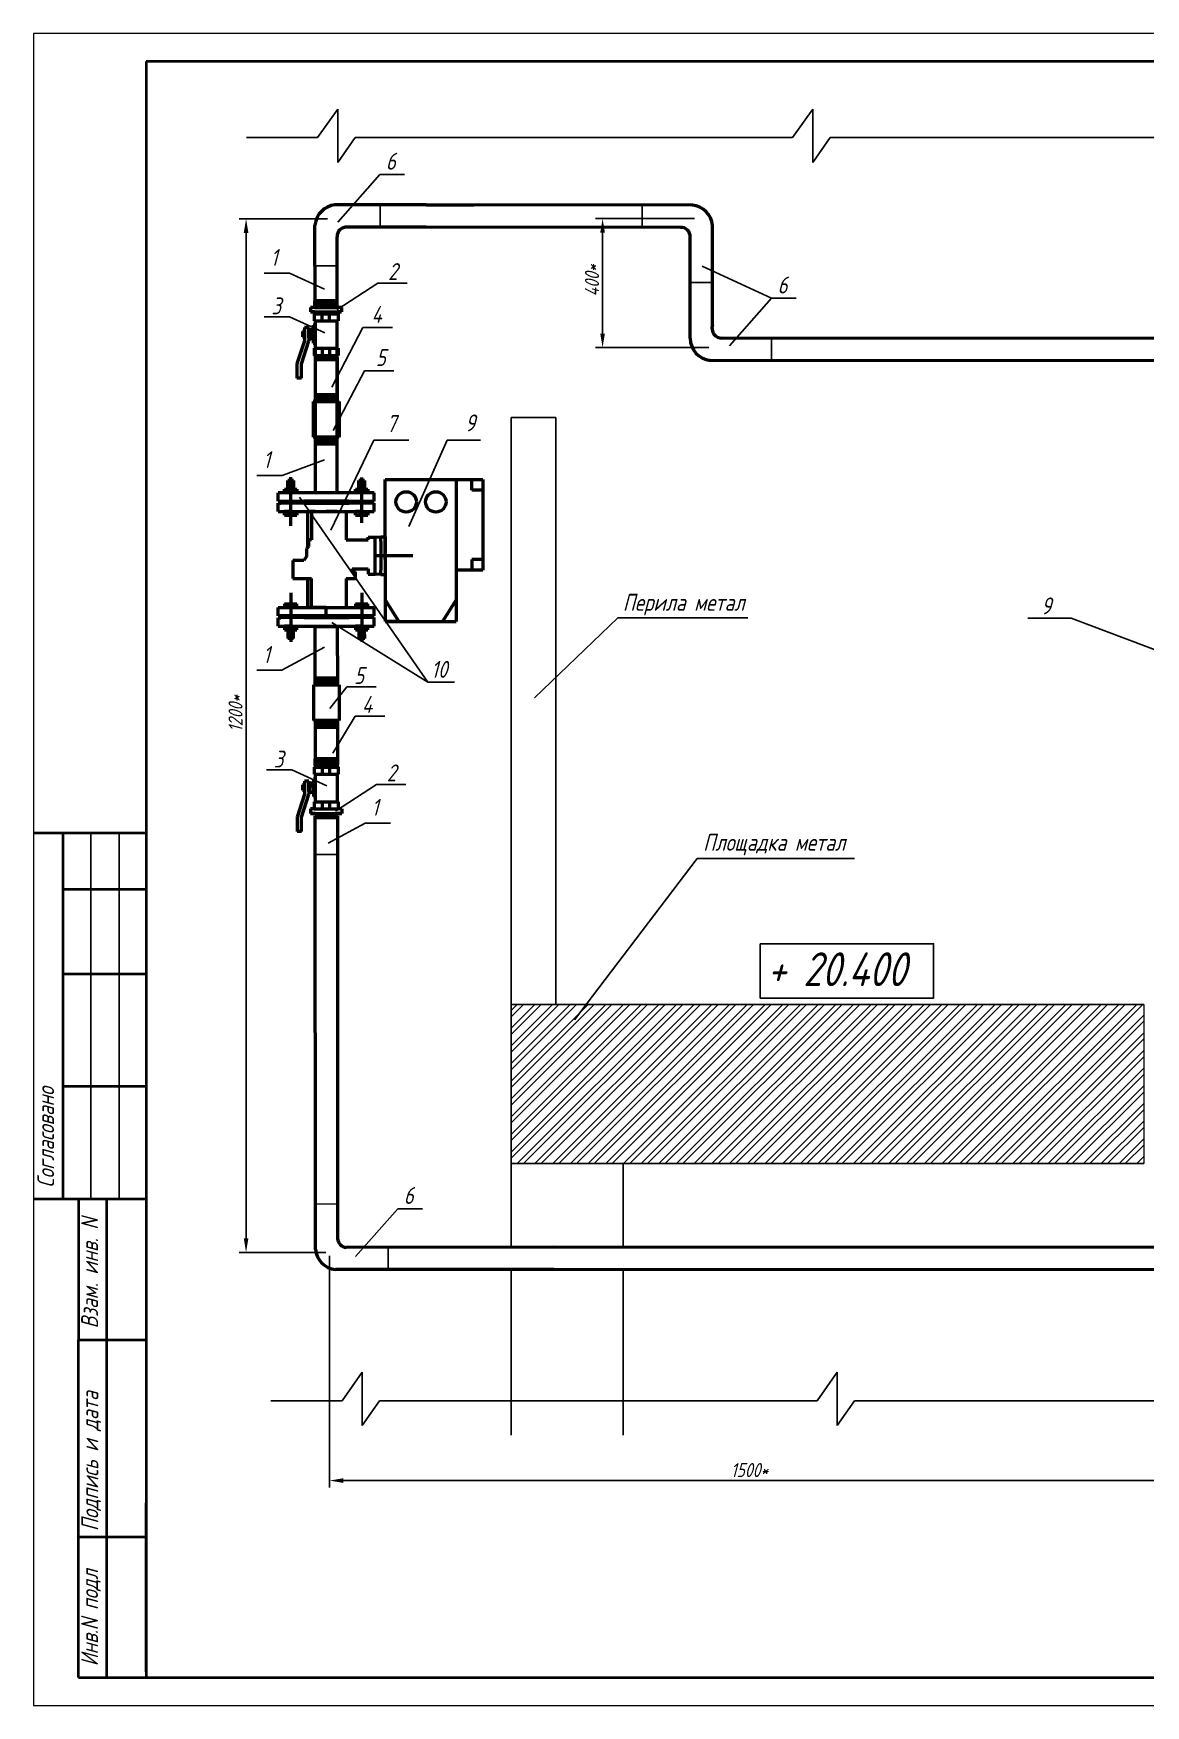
# Model space of a CAD drawing. Header units: millimetres. Extents: x 4366 to 4786, y -3745 to -3448.
# Drawn here: x 4366.4 to 4563.9, y -3745 to -3448 of the extents above; entities that cross this region are included whole.
import ezdxf

# ---------------------------------------------------------------- set-up
doc = ezdxf.new("R2010")
doc.units = ezdxf.units.MM
for name, color, linetype, lineweight in [('MAIN', 7, 'Continuous', 50), ('Основная', 7, 'Continuous', 60), ('Тонкая', 7, 'Continuous', 20)]:
    doc.layers.add(name, color=color, linetype=linetype, lineweight=lineweight)
doc.layers.add('АСУТП', color=7, linetype='Continuous')
doc.styles.add('GOST тип А', font='', dxfattribs={"oblique": 15})
doc.styles.get("Standard").update_dxf_attribs({"font": '', "oblique": 15})
doc.styles.get('GOST тип А').set_extended_font_data('GOST type A')
doc.styles.get('Standard').set_extended_font_data('GOST type A')
doc.dimstyles.new('ISO-25', dxfattribs={"dimtxt": 2.5, "dimasz": 2.5, "dimexe": 1.25, "dimexo": 0.625, "dimtad": 1, "dimtxsty": 'Standard', "dimcen": 2.5, "dimadec": 0, "dimazin": 0, "dimtfac": 1, "dimtmove": 0, "dimatfit": 3, "dimfxl": 1, "dimarcsym": 0})

# ---------------------------------------------------------------- blocks, each defined once
blk = doc.blocks.new('*D62')
at = {"color": 0, "lineweight": -2, "transparency": 16777216}
for p, q in [((4418.93, -3665.12), (4418.93, -3706.29)), ((4579.08, -3666.54), (4579.08, -3706.29)), ((4421.43, -3705.04), (4576.58, -3705.04))]:
    blk.add_line(p, q, dxfattribs=at)
at = {"color": 0, "transparency": 16777216}
for points in [[(4421.43, -3704.63), (4421.43, -3705.46), (4418.93, -3705.04)], [(4576.58, -3704.63), (4576.58, -3705.46), (4579.08, -3705.04)]]:
    blk.add_solid(points, dxfattribs=at)
at = {"layer": 'Defpoints', "color": 0, "transparency": 16777216}
for p in [(4418.93, -3664.5), (4579.08, -3665.92), (4579.08, -3705.04)]:
    blk.add_point(p, dxfattribs=at)
at = {"color": 0, "lineweight": -3, "transparency": 16777216, "insert": (4493.53, -3703.17), "char_height": 2.5, "attachment_point": 5}
blk.add_mtext('1500*', dxfattribs=at)
blk = doc.blocks.new('*D60')
at = {"color": 0, "lineweight": -2, "transparency": 16777216}
for p, q in [((4418.59, -3480.92), (4402.88, -3480.92)), ((4404.13, -3483.42), (4404.13, -3662)), ((4418.3, -3664.5), (4402.88, -3664.5))]:
    blk.add_line(p, q, dxfattribs=at)
at = {"color": 0, "transparency": 16777216}
for points in [[(4403.72, -3483.42), (4404.55, -3483.42), (4404.13, -3480.92)], [(4403.72, -3662), (4404.55, -3662), (4404.13, -3664.5)]]:
    blk.add_solid(points, dxfattribs=at)
at = {"layer": 'Defpoints', "color": 0, "transparency": 16777216}
for p in [(4419.21, -3480.92), (4404.13, -3664.5), (4418.93, -3664.5)]:
    blk.add_point(p, dxfattribs=at)
at = {"color": 0, "lineweight": -3, "transparency": 16777216, "insert": (4402.26, -3568.8), "char_height": 2.5, "attachment_point": 5, "rotation": 90}
blk.add_mtext('1200*', dxfattribs=at)
blk = doc.blocks.new('*D61')
at = {"color": 0, "lineweight": -2, "transparency": 16777216}
for p, q in [((4483.77, -3480.89), (4466.2, -3480.89)), ((4467.45, -3483.39), (4467.45, -3501.3)), ((4486.3, -3503.8), (4466.2, -3503.8))]:
    blk.add_line(p, q, dxfattribs=at)
at = {"color": 0, "transparency": 16777216}
for points in [[(4467.03, -3483.39), (4467.86, -3483.39), (4467.45, -3480.89)], [(4467.03, -3501.3), (4467.86, -3501.3), (4467.45, -3503.8)]]:
    blk.add_solid(points, dxfattribs=at)
at = {"layer": 'Defpoints', "color": 0, "transparency": 16777216}
for p in [(4484.4, -3480.89), (4467.45, -3503.8), (4486.92, -3503.8)]:
    blk.add_point(p, dxfattribs=at)
at = {"color": 0, "lineweight": -3, "transparency": 16777216, "insert": (4465.57, -3491.89), "char_height": 2.5, "attachment_point": 5, "rotation": 90}
blk.add_mtext('400*', dxfattribs=at)

msp = doc.modelspace()

# ---------------------------------------------------------------- hatches: boundary and pattern name
at = {"lineweight": -3}
h = msp.add_hatch(dxfattribs=at)
h.set_pattern_fill('STEEL', scale=0.7, style=0)
h.set_pattern_definition([(45, (4276.2247, -2901.863), (-1.571545, 1.571545), []), (45, (4276.2247, -2900.7518), (-1.571545, 1.571545), [])])
h.paths.add_polyline_path([(4563.556, -3620.47), (4451.21, -3620.47), (4451.21, -3648.75), (4563.556, -3648.75)])

# ---------------------------------------------------------------- linework, layer by layer
at = {"color": 0}
for p, q in [((4420.407, -3461.443), (4416.826, -3466.503)), ((4420.407, -3470.917), (4420.407, -3461.443)), ((4504.779, -3461.443), (4501.198, -3466.503)), ((4504.779, -3470.917), (4504.779, -3461.443)), ((4416.826, -3466.503), (4404.203, -3466.503)), ((4423.489, -3466.503), (4420.407, -3470.917)), ((4501.198, -3466.503), (4423.489, -3466.503)), ((4507.861, -3466.503), (4504.779, -3470.917)), ((4581.324, -3466.503), (4507.861, -3466.503)), ((4424.753, -3685.787), (4421.172, -3690.847)), ((4424.753, -3695.261), (4424.753, -3685.787)), ((4509.124, -3685.787), (4505.543, -3690.847)), ((4509.124, -3695.261), (4509.124, -3685.787)), ((4421.172, -3690.847), (4408.548, -3690.847)), ((4427.835, -3690.847), (4424.753, -3695.261)), ((4505.543, -3690.847), (4427.835, -3690.847)), ((4512.207, -3690.847), (4509.124, -3695.261)), ((4585.669, -3690.847), (4512.207, -3690.847))]:
    msp.add_line(p, q, dxfattribs=at)
at = {"color": 7, "lineweight": -3}
for p, q in [((4427.887, -3473.04), (4420.41, -3481.52)), ((4427.887, -3473.04), (4432.261, -3473.038)), ((4427.947, -3482.392), (4427.964, -3478.451)), ((4474.502, -3482.444), (4474.502, -3478.495)), ((4416.367, -3489.252), (4420.316, -3489.252)), ((4497.451, -3495.031), (4485.122, -3489.317)), ((4411.833, -3490.591), (4407.369, -3490.591)), ((4418.089, -3493.43), (4411.833, -3490.591)), ((4420.27, -3497.069), (4427.517, -3492.363)), ((4427.517, -3492.363), (4432.726, -3492.363)), ((4486.952, -3492.214), (4483.007, -3492.214)), ((4497.451, -3495.031), (4489.974, -3503.511)), ((4497.451, -3495.031), (4501.824, -3495.029)), ((4411.838, -3498.316), (4407.374, -3498.316)), ((4418.094, -3501.154), (4411.838, -3498.316)), ((4419.337, -3510.85), (4424.893, -3500.244)), ((4424.893, -3500.244), (4430.132, -3500.244)), ((4497.425, -3502.13), (4497.425, -3506.077)), ((4419.604, -3518.524), (4425.159, -3507.918)), ((4425.159, -3507.918), (4430.398, -3507.918)), ((4451.21, -3620.47), (4451.21, -3516.218)), ((4451.21, -3516.218), (4459.138, -3516.218)), ((4459.138, -3516.218), (4459.138, -3620.47)), ((4419.211, -3536.209), (4426.827, -3520.247)), ((4426.827, -3520.247), (4433.05, -3520.247)), ((4433.05, -3535.56), (4439.83, -3520.247)), ((4439.83, -3520.247), (4445.774, -3520.247)), ((4410.515, -3526.504), (4418.075, -3523.722)), ((4410.515, -3526.504), (4406.051, -3526.504)), ((4436.395, -3563.203), (4413.596, -3530.379)), ((4455.371, -3566.029), (4470.137, -3551.798)), ((4470.137, -3551.798), (4493.26, -3551.798)), ((4436.395, -3563.203), (4419.381, -3552.607)), ((4410.487, -3561.114), (4418.047, -3557.028)), ((4410.487, -3561.114), (4406.024, -3561.114)), ((4441.15, -3563.199), (4436.395, -3563.203)), ((4419.006, -3567.905), (4422.018, -3564.068)), ((4422.018, -3564.068), (4427.258, -3564.068)), ((4419.515, -3575.815), (4423.516, -3569.279)), ((4423.516, -3569.279), (4428.756, -3569.279)), ((4412.247, -3578.809), (4407.783, -3578.809)), ((4418.503, -3581.647), (4412.247, -3578.809)), ((4420.026, -3586.114), (4427.273, -3581.408)), ((4427.273, -3581.408), (4432.482, -3581.408)), ((4418.718, -3591.842), (4425.298, -3588.256)), ((4429.762, -3588.256), (4425.298, -3588.256)), ((4416.407, -3593.822), (4420.348, -3593.823)), ((4462.441, -3623.205), (4484.249, -3594.528)), ((4484.249, -3594.528), (4512.175, -3594.528)), ((4451.21, -3648.75), (4451.21, -3620.47)), ((4451.21, -3620.47), (4451.21, -3648.75)), ((4563.556, -3620.47), (4451.21, -3620.47)), ((4563.556, -3648.75), (4451.21, -3648.75)), ((4451.21, -3648.75), (4451.21, -3663.602)), ((4471.115, -3648.75), (4471.115, -3663.605)), ((4420.382, -3655.898), (4416.443, -3655.934)), ((4431.062, -3656.747), (4423.585, -3665.227)), ((4431.062, -3656.747), (4435.436, -3656.744)), ((4429.346, -3663.616), (4429.367, -3667.558)), ((4451.21, -3667.547), (4451.21, -3696.965)), ((4471.115, -3667.553), (4471.115, -3696.965))]:
    msp.add_line(p, q, dxfattribs=at)
at = {"color": 0, "lineweight": -3}
for p in [(4542.957, -3551.865), (4577.864, -3562.15)]:
    msp.add_line(p, (4550.678, -3551.865), dxfattribs=at)
at = {"color": 7, "lineweight": 40}
for p, q in [((4386.384, -3615.025), (4386.384, -3631.025)), ((4386.384, -3631.025), (4386.384, -3679.025))]:
    msp.add_line(p, q, dxfattribs=at)
at = {"color": 7, "lineweight": 5}
msp.add_line((4563.556, -3620.47), (4563.556, -3648.75), dxfattribs=at)
at = {"color": 7, "lineweight": -3}
msp.add_lwpolyline([(4495.446, -3609.692), (4526.221, -3609.692), (4526.221, -3619.353), (4495.446, -3619.353)], close=True, dxfattribs=at)
at = {"layer": 'MAIN', "color": 7, "linetype": 'Continuous', "lineweight": 40}
for p, q in [((4366.371, -3590.006), (4386.371, -3590.006)), ((4371.569, -3590.006), (4371.569, -3655.006)), ((4371.569, -3600.006), (4386.371, -3600.006)), ((4371.569, -3615.006), (4386.371, -3615.006)), ((4371.569, -3635.006), (4386.371, -3635.006)), ((4366.371, -3655.006), (4386.371, -3655.006)), ((4374.371, -3655.018), (4374.371, -3680.018)), ((4379.371, -3655.018), (4379.371, -3740.018)), ((4374.371, -3740.018), (4374.371, -3680.018)), ((4374.371, -3680.018), (4386.371, -3680.018)), ((4386.371, -3739.018), (4386.371, -3709.018)), ((4374.371, -3715.018), (4386.371, -3715.018))]:
    msp.add_line(p, q, dxfattribs=at)
at = {"layer": 'MAIN', "color": 7, "linetype": 'Continuous', "lineweight": -3}
for p, q in [((4376.569, -3590.006), (4376.569, -3655.006)), ((4381.569, -3590.006), (4381.569, -3655.006))]:
    msp.add_line(p, q, dxfattribs=at)
at = {"layer": 'АСУТП', "color": 7, "linetype": 'Continuous', "lineweight": 50}
for p, q in [((4436.093, -3478.445), (4419.917, -3478.457)), ((4436.093, -3478.445), (4444.567, -3478.444)), ((4483.405, -3478.505), (4436.093, -3478.445)), ((4416.374, -3496.674), (4416.371, -3482.042)), ((4436.094, -3482.385), (4422.066, -3482.397)), ((4481.256, -3482.444), (4436.081, -3482.389)), ((4486.954, -3499.841), (4486.951, -3482.09)), ((4420.322, -3496.684), (4420.316, -3484.147)), ((4483.009, -3502.118), (4483.006, -3484.195)), ((4416.371, -3495.727), (4416.371, -3495.49)), ((4420.315, -3495.501), (4416.371, -3495.49)), ((4416.372, -3495.739), (4420.315, -3495.501)), ((4420.315, -3495.501), (4420.315, -3495.264)), ((4420.315, -3495.737), (4420.315, -3495.501)), ((4416.372, -3496.674), (4415.583, -3496.674)), ((4415.583, -3496.674), (4415.583, -3497.463)), ((4415.583, -3497.463), (4421.105, -3497.473)), ((4416.372, -3497.463), (4415.583, -3497.463)), ((4416.214, -3497.78), (4420.474, -3497.778)), ((4416.214, -3497.78), (4416.215, -3499.042)), ((4416.371, -3495.964), (4416.371, -3495.727)), ((4416.371, -3495.964), (4420.315, -3495.737)), ((4416.371, -3496.2), (4416.371, -3495.964)), ((4416.371, -3496.2), (4416.371, -3495.964)), ((4416.371, -3496.2), (4416.371, -3495.964)), ((4420.317, -3495.978), (4416.371, -3495.964)), ((4416.371, -3496.2), (4420.317, -3495.978)), ((4416.371, -3496.437), (4416.371, -3496.2)), ((4420.316, -3496.211), (4416.371, -3496.2)), ((4416.371, -3496.437), (4420.316, -3496.211)), ((4416.372, -3496.674), (4416.371, -3496.437)), ((4420.316, -3496.447), (4416.371, -3496.437)), ((4420.315, -3495.737), (4416.372, -3495.739)), ((4416.372, -3496.674), (4420.316, -3496.447)), ((4416.372, -3496.674), (4420.316, -3496.684)), ((4416.372, -3497.464), (4416.372, -3497.622)), ((4420.316, -3497.62), (4416.372, -3497.622)), ((4416.372, -3497.622), (4416.372, -3497.78)), ((4417.674, -3499.041), (4417.674, -3497.779)), ((4418.976, -3499.041), (4418.975, -3497.779)), ((4420.316, -3495.974), (4420.315, -3495.737)), ((4420.316, -3496.211), (4420.316, -3495.974)), ((4420.316, -3496.447), (4420.316, -3496.211)), ((4420.316, -3496.684), (4420.316, -3496.447)), ((4421.105, -3496.684), (4420.316, -3496.684)), ((4421.105, -3497.473), (4420.316, -3497.473)), ((4420.316, -3497.62), (4420.316, -3497.473)), ((4420.316, -3497.62), (4420.317, -3497.778)), ((4420.474, -3497.778), (4420.475, -3499.04)), ((4421.105, -3496.684), (4421.105, -3497.473)), ((4414.48, -3500.936), (4414.128, -3500.937)), ((4414.128, -3500.937), (4414.129, -3501.41)), ((4414.129, -3501.41), (4414.129, -3501.883)), ((4415.269, -3500.245), (4414.48, -3500.245)), ((4414.48, -3500.245), (4414.481, -3502.575)), ((4414.481, -3501.41), (4414.48, -3500.936)), ((4415.269, -3500.718), (4415.269, -3500.245)), ((4415.427, -3500.718), (4415.269, -3500.718)), ((4415.27, -3502.1), (4415.269, -3500.718)), ((4416.058, -3500.62), (4415.427, -3500.62)), ((4415.427, -3500.62), (4415.428, -3502.198)), ((4415.428, -3502.1), (4415.427, -3501.409)), ((4416.373, -3499.831), (4416.058, -3499.831)), ((4416.058, -3499.831), (4416.058, -3499.831)), ((4416.058, -3499.831), (4416.059, -3502.987)), ((4416.058, -3499.831), (4416.058, -3501.409)), ((4416.058, -3501.409), (4416.058, -3500.62)), ((4416.215, -3499.042), (4417.674, -3499.041)), ((4416.293, -3499.042), (4416.373, -3499.042)), ((4416.373, -3499.042), (4420.475, -3499.04)), ((4416.373, -3499.042), (4416.375, -3503.931)), ((4416.373, -3499.042), (4416.373, -3499.831)), ((4416.373, -3499.042), (4416.373, -3499.042)), ((4416.373, -3499.831), (4416.375, -3502.987)), ((4416.385, -3501.274), (4416.388, -3529.522)), ((4420.32, -3503.929), (4420.317, -3499.04)), ((4414.481, -3502.575), (4413.16, -3506.669)), ((4413.948, -3506.668), (4415.27, -3502.574)), ((4414.129, -3501.883), (4414.481, -3501.883)), ((4415.428, -3502.1), (4415.27, -3502.1)), ((4415.27, -3502.1), (4415.27, -3502.574)), ((4415.428, -3502.198), (4416.059, -3502.198)), ((4416.059, -3502.987), (4416.375, -3502.987)), ((4416.217, -3503.931), (4420.477, -3503.929)), ((4416.217, -3503.931), (4416.218, -3505.194)), ((4417.677, -3505.193), (4417.677, -3503.931)), ((4418.979, -3505.192), (4418.978, -3503.93)), ((4420.333, -3529.521), (4420.329, -3503.379)), ((4420.477, -3503.929), (4420.478, -3505.192)), ((4574.709, -3502.184), (4488.693, -3502.124)), ((4413.16, -3506.669), (4413.161, -3509.208)), ((4413.95, -3509.208), (4413.948, -3506.668)), ((4416.218, -3505.194), (4417.677, -3505.193)), ((4416.296, -3505.194), (4416.376, -3505.194)), ((4416.376, -3505.194), (4420.478, -3505.192)), ((4416.376, -3505.351), (4416.376, -3505.194)), ((4416.376, -3505.351), (4420.32, -3505.349)), ((4416.376, -3505.351), (4420.32, -3505.349)), ((4416.376, -3505.351), (4416.376, -3505.509)), ((4420.32, -3505.507), (4416.376, -3505.497)), ((4416.376, -3505.497), (4416.385, -3513.386)), ((4416.376, -3505.509), (4420.32, -3505.507)), ((4416.376, -3505.97), (4420.321, -3505.744)), ((4420.322, -3505.985), (4416.376, -3505.97)), ((4416.377, -3505.746), (4420.32, -3505.507)), ((4420.321, -3505.744), (4416.377, -3505.746)), ((4420.32, -3505.349), (4420.32, -3505.192)), ((4420.32, -3505.507), (4420.32, -3505.349)), ((4420.32, -3505.507), (4420.329, -3513.384)), ((4574.302, -3506.139), (4486.588, -3506.068)), ((4413.95, -3509.208), (4413.161, -3509.208)), ((4416.385, -3513.386), (4416.069, -3513.386)), ((4416.069, -3513.386), (4416.072, -3519.697)), ((4420.329, -3512.2), (4416.384, -3512.19)), ((4416.384, -3512.663), (4420.329, -3512.437)), ((4420.33, -3512.678), (4416.384, -3512.663)), ((4416.384, -3512.9), (4420.33, -3512.678)), ((4420.329, -3512.91), (4416.384, -3512.9)), ((4416.385, -3512.439), (4420.329, -3512.2)), ((4420.329, -3512.437), (4416.385, -3512.439)), ((4416.385, -3513.137), (4420.329, -3512.91)), ((4420.329, -3513.147), (4416.385, -3513.137)), ((4416.385, -3513.373), (4420.329, -3513.147)), ((4416.385, -3513.373), (4420.329, -3513.384)), ((4416.385, -3513.386), (4420.329, -3513.384)), ((4420.329, -3513.384), (4420.645, -3513.384)), ((4420.645, -3513.384), (4420.648, -3519.695)), ((4420.648, -3519.695), (4416.072, -3519.697)), ((4420.332, -3519.695), (4416.388, -3519.685)), ((4416.388, -3520.158), (4420.332, -3519.932)), ((4420.333, -3520.172), (4416.388, -3520.158)), ((4416.388, -3520.395), (4420.333, -3520.172)), ((4420.333, -3520.405), (4416.388, -3520.395)), ((4416.388, -3520.631), (4420.333, -3520.405)), ((4420.333, -3520.642), (4416.388, -3520.631)), ((4416.388, -3520.868), (4420.333, -3520.642)), ((4416.388, -3520.868), (4420.333, -3520.878)), ((4416.388, -3520.88), (4420.333, -3520.878)), ((4416.389, -3519.934), (4420.332, -3519.695)), ((4420.332, -3519.932), (4416.389, -3519.934)), ((4411.532, -3528.956), (4411.532, -3527.406)), ((4412.049, -3527.406), (4411.532, -3527.406)), ((4412.033, -3526.792), (4412.034, -3535.473)), ((4412.567, -3527.405), (4412.049, -3527.406)), ((4412.567, -3527.405), (4412.567, -3528.955)), ((4424.154, -3528.954), (4424.154, -3527.404)), ((4424.672, -3527.404), (4424.154, -3527.404)), ((4424.672, -3534.917), (4424.671, -3526.852)), ((4425.189, -3527.404), (4424.672, -3527.404)), ((4425.189, -3527.404), (4425.189, -3528.954)), ((4428.834, -3527.224), (4441.456, -3527.222)), ((4428.836, -3541.424), (4428.834, -3527.224)), ((4441.456, -3527.222), (4446.19, -3527.221)), ((4441.456, -3527.222), (4441.459, -3552.467)), ((4444.205, -3529.127), (4444.205, -3527.222)), ((4446.19, -3527.221), (4446.192, -3543.358)), ((4446.19, -3527.221), (4446.19, -3529.115)), ((4418.361, -3529.586), (4409.841, -3529.587)), ((4409.841, -3531.102), (4409.841, -3529.587)), ((4409.841, -3531.102), (4418.361, -3531.101)), ((4410.314, -3531.417), (4410.314, -3531.102)), ((4410.945, -3528.956), (4413.154, -3528.955)), ((4410.945, -3529.587), (4410.945, -3528.956)), ((4412.049, -3529.587), (4410.945, -3529.587)), ((4412.049, -3528.956), (4411.532, -3528.956)), ((4411.564, -3528.956), (4411.564, -3529.587)), ((4418.361, -3529.586), (4412.049, -3529.587)), ((4412.535, -3528.955), (4413.154, -3528.955)), ((4412.535, -3528.955), (4412.535, -3529.587)), ((4413.154, -3528.955), (4413.154, -3529.587)), ((4418.361, -3531.101), (4414.416, -3531.101)), ((4414.416, -3531.101), (4414.416, -3531.417)), ((4416.388, -3529.522), (4420.333, -3529.521)), ((4416.388, -3529.522), (4416.388, -3529.588)), ((4426.881, -3529.585), (4418.361, -3529.586)), ((4418.361, -3531.101), (4426.881, -3531.099)), ((4422.305, -3531.1), (4418.361, -3531.101)), ((4422.463, -3531.416), (4422.463, -3531.1)), ((4423.567, -3529.585), (4423.567, -3528.954)), ((4423.567, -3528.954), (4425.776, -3528.954)), ((4424.672, -3529.585), (4423.567, -3529.585)), ((4424.672, -3528.954), (4424.154, -3528.954)), ((4424.186, -3528.954), (4424.186, -3529.585)), ((4425.157, -3528.954), (4425.776, -3528.954)), ((4425.157, -3528.954), (4425.157, -3529.585)), ((4425.776, -3528.954), (4425.776, -3529.585)), ((4426.408, -3531.415), (4426.408, -3531.099)), ((4426.881, -3531.099), (4426.881, -3529.585)), ((4446.19, -3529.115), (4444.205, -3529.127)), ((4418.361, -3531.416), (4409.841, -3531.417)), ((4409.841, -3532.932), (4409.841, -3531.417)), ((4409.841, -3531.417), (4410.314, -3531.417)), ((4409.841, -3532.932), (4418.361, -3532.931)), ((4412.05, -3532.932), (4410.945, -3532.932)), ((4410.946, -3533.563), (4410.945, -3532.932)), ((4410.946, -3533.563), (4413.154, -3533.563)), ((4411.565, -3532.932), (4411.565, -3533.563)), ((4412.535, -3532.932), (4413.154, -3532.931)), ((4412.535, -3532.932), (4412.535, -3533.563)), ((4413.154, -3532.931), (4413.154, -3533.563)), ((4414.416, -3531.417), (4422.463, -3531.416)), ((4415.758, -3532.931), (4415.046, -3532.931)), ((4415.046, -3532.931), (4415.047, -3539.289)), ((4416.389, -3532.931), (4415.758, -3532.931)), ((4415.758, -3532.931), (4415.758, -3537.96)), ((4426.881, -3531.415), (4418.361, -3531.416)), ((4418.361, -3532.931), (4426.881, -3532.93)), ((4420.333, -3532.93), (4418.361, -3532.931)), ((4420.333, -3532.93), (4421.911, -3532.93)), ((4421.911, -3532.93), (4421.912, -3537.959)), ((4424.672, -3532.93), (4423.568, -3532.93)), ((4423.568, -3533.561), (4423.568, -3532.93)), ((4423.568, -3533.561), (4425.777, -3533.561)), ((4424.187, -3532.93), (4424.187, -3533.561)), ((4425.158, -3532.93), (4425.777, -3532.93)), ((4425.158, -3532.93), (4425.158, -3533.561)), ((4425.777, -3532.93), (4425.777, -3533.561)), ((4426.881, -3531.415), (4426.408, -3531.415)), ((4426.881, -3532.93), (4426.881, -3531.415)), ((4415.206, -3539.137), (4414.835, -3539.493)), ((4414.835, -3539.493), (4414.835, -3540.886)), ((4415.758, -3537.96), (4415.206, -3537.96)), ((4415.206, -3537.96), (4415.206, -3539.137)), ((4421.912, -3537.959), (4425.786, -3537.959)), ((4425.786, -3537.959), (4425.786, -3537.485)), ((4425.786, -3537.485), (4427.086, -3537.485)), ((4427.086, -3537.485), (4428.046, -3537.403)), ((4427.087, -3544.024), (4427.086, -3537.485)), ((4428.046, -3538.192), (4428.046, -3537.403)), ((4428.046, -3537.403), (4428.835, -3537.405)), ((4428.046, -3538.192), (4428.047, -3543.317)), ((4428.835, -3537.405), (4428.836, -3544.105)), ((4414.414, -3541.599), (4412.439, -3541.6)), ((4412.439, -3541.6), (4412.439, -3544.839)), ((4414.835, -3540.886), (4414.414, -3541.599)), ((4422.97, -3543.609), (4422.97, -3543.123)), ((4422.97, -3543.123), (4425.786, -3543.123)), ((4425.786, -3543.123), (4425.787, -3544.024)), ((4427.087, -3540.719), (4433.746, -3540.718)), ((4428.836, -3541.424), (4428.837, -3552.468)), ((4446.216, -3541.465), (4444.207, -3541.465)), ((4444.207, -3541.465), (4444.207, -3543.358)), ((4412.439, -3544.839), (4415.759, -3544.839)), ((4415.048, -3544.839), (4415.049, -3549.94)), ((4415.76, -3549.94), (4415.759, -3544.839)), ((4421.913, -3544.838), (4421.913, -3549.939)), ((4421.913, -3544.838), (4423.558, -3544.839)), ((4423.558, -3543.609), (4422.97, -3543.609)), ((4423.558, -3544.839), (4423.558, -3543.609)), ((4425.787, -3544.024), (4427.087, -3544.024)), ((4428.047, -3544.106), (4427.087, -3544.024)), ((4428.047, -3544.106), (4428.047, -3543.317)), ((4428.047, -3544.106), (4428.836, -3544.105)), ((4446.192, -3543.358), (4441.458, -3543.359)), ((4441.458, -3543.359), (4441.459, -3548.597)), ((4412.052, -3547.361), (4412.053, -3556.042)), ((4424.674, -3547.359), (4424.675, -3556.04)), ((4424.674, -3547.951), (4424.675, -3556.017)), ((4428.837, -3548.599), (4431.257, -3552.468)), ((4441.459, -3548.597), (4439.04, -3552.467)), ((4409.843, -3549.94), (4418.363, -3549.939)), ((4409.843, -3551.455), (4409.843, -3549.94)), ((4418.363, -3551.454), (4409.843, -3551.455)), ((4418.364, -3551.77), (4409.843, -3551.771)), ((4409.844, -3553.285), (4409.843, -3551.771)), ((4409.843, -3551.771), (4410.317, -3551.771)), ((4410.317, -3551.771), (4410.317, -3551.455)), ((4410.948, -3549.309), (4410.948, -3549.94)), ((4410.948, -3549.309), (4413.156, -3549.309)), ((4412.052, -3549.94), (4410.948, -3549.94)), ((4411.567, -3549.94), (4411.567, -3549.309)), ((4412.537, -3549.94), (4412.537, -3549.309)), ((4412.537, -3549.94), (4413.157, -3549.94)), ((4413.157, -3549.94), (4413.156, -3549.309)), ((4418.363, -3551.454), (4414.419, -3551.455)), ((4414.419, -3551.455), (4414.419, -3551.77)), ((4414.419, -3551.77), (4422.466, -3551.769)), ((4416.391, -3549.94), (4415.76, -3549.94)), ((4418.363, -3549.939), (4416.391, -3549.94)), ((4418.363, -3549.939), (4426.883, -3549.938)), ((4418.363, -3551.454), (4418.363, -3549.939)), ((4418.363, -3549.939), (4420.336, -3549.939)), ((4426.884, -3551.453), (4418.363, -3551.454)), ((4422.308, -3551.454), (4418.363, -3551.454)), ((4426.884, -3551.768), (4418.364, -3551.77)), ((4422.466, -3551.769), (4422.466, -3551.453)), ((4423.57, -3549.308), (4425.779, -3549.307)), ((4423.57, -3549.308), (4423.57, -3549.939)), ((4424.674, -3549.939), (4423.57, -3549.939)), ((4424.189, -3549.939), (4424.189, -3549.307)), ((4425.16, -3549.938), (4425.16, -3549.307)), ((4425.16, -3549.938), (4425.779, -3549.938)), ((4425.779, -3549.938), (4425.779, -3549.307)), ((4426.884, -3551.453), (4426.41, -3551.453)), ((4426.41, -3551.453), (4426.41, -3551.769)), ((4426.884, -3551.453), (4426.883, -3549.938)), ((4426.884, -3553.283), (4426.884, -3551.768)), ((4409.844, -3553.285), (4418.364, -3553.284)), ((4412.053, -3553.285), (4410.948, -3553.285)), ((4410.948, -3553.285), (4410.948, -3553.916)), ((4410.948, -3553.916), (4413.157, -3553.916)), ((4412.053, -3553.916), (4411.535, -3553.916)), ((4411.535, -3553.916), (4411.535, -3555.466)), ((4411.567, -3553.916), (4411.567, -3553.285)), ((4412.538, -3553.916), (4412.538, -3553.285)), ((4412.538, -3553.916), (4413.157, -3553.916)), ((4412.57, -3555.466), (4412.57, -3553.916)), ((4413.157, -3553.916), (4413.157, -3553.285)), ((4416.391, -3553.285), (4416.391, -3553.351)), ((4416.391, -3553.351), (4420.336, -3553.351)), ((4416.407, -3563.709), (4416.391, -3553.351)), ((4418.364, -3553.284), (4426.884, -3553.283)), ((4418.364, -3553.284), (4424.675, -3553.283)), ((4420.335, -3553.351), (4420.342, -3563.718)), ((4424.675, -3553.283), (4423.57, -3553.284)), ((4423.57, -3553.284), (4423.571, -3553.915)), ((4423.571, -3553.915), (4425.779, -3553.914)), ((4424.675, -3553.915), (4424.158, -3553.915)), ((4424.158, -3553.915), (4424.158, -3555.465)), ((4424.19, -3553.915), (4424.189, -3553.283)), ((4425.16, -3553.914), (4425.16, -3553.283)), ((4425.16, -3553.914), (4425.779, -3553.914)), ((4425.193, -3555.464), (4425.192, -3553.914)), ((4425.779, -3553.914), (4425.779, -3553.283)), ((4428.837, -3552.468), (4441.459, -3552.467)), ((4431.257, -3552.468), (4428.837, -3552.468)), ((4412.053, -3555.466), (4411.535, -3555.466)), ((4412.57, -3555.466), (4412.053, -3555.466)), ((4424.675, -3555.465), (4424.158, -3555.465)), ((4425.193, -3555.464), (4424.675, -3555.465)), ((4416.397, -3563.722), (4416.082, -3563.722)), ((4416.082, -3563.722), (4416.083, -3570.033)), ((4420.341, -3562.538), (4416.397, -3562.526)), ((4416.397, -3563), (4420.341, -3562.774)), ((4420.342, -3563.015), (4416.397, -3563)), ((4416.397, -3563.236), (4420.342, -3563.015)), ((4420.342, -3563.248), (4416.397, -3563.236)), ((4416.397, -3563.473), (4420.342, -3563.248)), ((4420.342, -3563.484), (4416.397, -3563.473)), ((4416.397, -3563.71), (4420.342, -3563.484)), ((4416.397, -3563.71), (4420.342, -3563.721)), ((4416.397, -3563.722), (4420.342, -3563.721)), ((4416.398, -3562.775), (4420.341, -3562.538)), ((4420.341, -3562.774), (4416.398, -3562.775)), ((4420.342, -3563.721), (4420.657, -3563.721)), ((4420.657, -3563.721), (4420.659, -3570.032)), ((4420.659, -3570.032), (4416.083, -3570.033)), ((4420.343, -3570.032), (4416.399, -3570.021)), ((4416.399, -3570.033), (4416.406, -3577.922)), ((4416.399, -3570.494), (4420.343, -3570.269)), ((4420.344, -3570.51), (4416.399, -3570.494)), ((4416.399, -3570.731), (4420.344, -3570.51)), ((4420.343, -3570.742), (4416.399, -3570.731)), ((4416.399, -3570.967), (4420.343, -3570.742)), ((4420.344, -3570.979), (4416.399, -3570.967)), ((4416.399, -3571.204), (4420.344, -3570.979)), ((4416.399, -3571.204), (4420.344, -3571.215)), ((4416.399, -3571.217), (4420.344, -3571.215)), ((4416.4, -3570.27), (4420.343, -3570.032)), ((4420.343, -3570.269), (4416.4, -3570.27)), ((4420.344, -3570.045), (4420.35, -3577.921)), ((4416.248, -3578.324), (4420.508, -3578.323)), ((4416.248, -3578.324), (4416.248, -3579.586)), ((4416.405, -3577.062), (4416.405, -3576.825)), ((4420.349, -3576.837), (4416.405, -3576.825)), ((4416.405, -3577.299), (4416.405, -3577.062)), ((4416.405, -3577.299), (4420.35, -3577.073)), ((4416.405, -3577.535), (4416.405, -3577.299)), ((4416.405, -3577.535), (4416.405, -3577.299)), ((4416.405, -3577.535), (4416.405, -3577.299)), ((4420.351, -3577.314), (4416.405, -3577.299)), ((4416.405, -3577.535), (4420.351, -3577.314)), ((4416.405, -3577.772), (4416.405, -3577.535)), ((4420.35, -3577.547), (4416.405, -3577.535)), ((4416.405, -3577.772), (4420.35, -3577.547)), ((4416.405, -3578.009), (4416.405, -3577.772)), ((4420.35, -3577.783), (4416.405, -3577.772)), ((4416.405, -3578.009), (4420.35, -3577.783)), ((4416.405, -3578.009), (4416.405, -3578.166)), ((4420.35, -3578.165), (4416.405, -3578.166)), ((4416.405, -3578.166), (4416.405, -3578.324)), ((4416.406, -3577.074), (4420.349, -3576.837)), ((4420.35, -3577.073), (4416.406, -3577.074)), ((4417.707, -3579.586), (4417.707, -3578.324)), ((4419.009, -3579.586), (4419.009, -3578.323)), ((4420.349, -3576.837), (4420.349, -3576.6)), ((4420.35, -3577.073), (4420.349, -3576.837)), ((4420.35, -3577.31), (4420.35, -3577.073)), ((4420.35, -3577.547), (4420.35, -3577.31)), ((4420.35, -3577.783), (4420.35, -3577.547)), ((4420.35, -3578.02), (4420.35, -3577.783)), ((4420.35, -3578.165), (4420.35, -3578.018)), ((4420.35, -3578.165), (4420.35, -3578.323)), ((4420.508, -3578.323), (4420.508, -3579.585)), ((4414.513, -3581.48), (4414.161, -3581.48)), ((4414.161, -3581.48), (4414.161, -3581.954)), ((4415.302, -3580.789), (4414.513, -3580.789)), ((4414.513, -3580.789), (4414.513, -3583.119)), ((4414.513, -3581.954), (4414.513, -3581.48)), ((4415.302, -3581.262), (4415.302, -3580.789)), ((4415.459, -3581.262), (4415.302, -3581.262)), ((4415.302, -3582.644), (4415.302, -3581.262)), ((4416.091, -3581.164), (4415.459, -3581.164)), ((4415.459, -3581.164), (4415.46, -3582.742)), ((4416.406, -3580.375), (4416.09, -3580.375)), ((4416.09, -3580.375), (4416.09, -3580.375)), ((4416.09, -3580.375), (4416.091, -3583.531)), ((4416.09, -3580.375), (4416.091, -3581.953)), ((4416.091, -3581.953), (4416.091, -3581.164)), ((4416.248, -3579.586), (4417.707, -3579.586)), ((4416.326, -3579.586), (4416.406, -3579.586)), ((4416.406, -3579.586), (4420.508, -3579.585)), ((4416.406, -3579.586), (4416.407, -3584.476)), ((4416.406, -3579.586), (4416.406, -3580.375)), ((4416.406, -3579.586), (4416.406, -3579.586)), ((4416.406, -3580.375), (4416.407, -3583.531)), ((4420.351, -3584.475), (4420.35, -3579.585)), ((4414.513, -3583.119), (4413.191, -3587.212)), ((4413.979, -3587.212), (4415.302, -3583.118)), ((4414.161, -3581.954), (4414.161, -3582.427)), ((4414.161, -3582.427), (4414.513, -3582.427)), ((4415.46, -3582.644), (4415.302, -3582.644)), ((4415.302, -3582.644), (4415.302, -3583.118)), ((4415.46, -3582.644), (4415.46, -3581.953)), ((4415.46, -3582.742), (4416.091, -3582.742)), ((4416.091, -3583.531), (4416.407, -3583.531)), ((4416.249, -3584.476), (4420.509, -3584.475)), ((4416.249, -3584.476), (4416.25, -3585.738)), ((4417.709, -3585.738), (4417.709, -3584.475)), ((4419.011, -3585.737), (4419.01, -3584.475)), ((4420.509, -3584.475), (4420.51, -3585.737)), ((4413.191, -3587.212), (4413.192, -3589.752)), ((4413.98, -3589.752), (4413.979, -3587.212)), ((4416.389, -3585.738), (4415.6, -3585.738)), ((4415.6, -3585.738), (4415.6, -3586.527)), ((4415.6, -3586.527), (4421.122, -3586.538)), ((4416.389, -3586.527), (4415.6, -3586.527)), ((4416.25, -3585.738), (4417.709, -3585.738)), ((4416.328, -3585.738), (4416.407, -3585.738)), ((4416.389, -3585.738), (4420.333, -3585.749)), ((4416.407, -3585.738), (4420.51, -3585.737)), ((4416.447, -3663.982), (4416.407, -3586.954)), ((4416.408, -3586.686), (4416.408, -3586.529)), ((4416.408, -3586.686), (4420.352, -3586.685)), ((4416.408, -3586.686), (4420.352, -3586.685)), ((4416.408, -3586.686), (4416.408, -3586.844)), ((4420.352, -3586.843), (4416.408, -3586.832)), ((4416.408, -3586.844), (4420.352, -3586.843)), ((4416.408, -3587.305), (4420.352, -3587.08)), ((4420.353, -3587.32), (4416.408, -3587.305)), ((4416.409, -3587.081), (4420.352, -3586.843)), ((4420.352, -3587.08), (4416.409, -3587.081)), ((4421.122, -3585.749), (4420.333, -3585.749)), ((4421.122, -3586.538), (4420.334, -3586.538)), ((4420.344, -3586.966), (4420.385, -3662.056)), ((4420.352, -3586.685), (4420.352, -3586.527)), ((4420.352, -3586.843), (4420.352, -3586.685)), ((4421.122, -3585.749), (4421.122, -3586.538)), ((4413.98, -3589.752), (4413.192, -3589.752)), ((4416.447, -3663.982), (4416.447, -3663.62)), ((4458.799, -3663.598), (4421.915, -3663.616)), ((4574.785, -3663.659), (4458.799, -3663.598)), ((4458.787, -3667.543), (4419.998, -3667.562)), ((4420.397, -3667.562), (4419.998, -3667.562)), ((4574.785, -3667.636), (4458.787, -3667.543))]:
    msp.add_line(p, q, dxfattribs=at)
for centre in [(4432.57, -3531.209), (4437.823, -3531.208)]:
    msp.add_circle(centre, 1.817, dxfattribs=at)
for centre, radius, start, end in [((4420.316, -3482.397), 3.96, 95.77917, 174.85548), ((4483.006, -3482.445), 3.96, 5.14452, 84.22083), ((4421.959, -3484.039), 1.646, 86.2788, 183.77073), ((4481.363, -3484.087), 1.646, 356.22927, 93.7212), ((4488.626, -3500.371), 1.754, 162.4361, 272.18445), ((4486.922, -3502.169), 3.913, 179.24906, 265.10317), ((4420.391, -3663.621), 3.96, 185.22866, 264.30496), ((4422.029, -3661.973), 1.646, 182.88589, 266.01437)]:
    msp.add_arc(centre, radius, start, end, dxfattribs=at)
at = {"layer": 'Основная', "lineweight": 40}
for p, q in [((4781.384, -3453.001), (4386.384, -3453.001)), ((4386.384, -3453.001), (4386.384, -3740.001)), ((4374.371, -3740.018), (4781.384, -3740.001))]:
    msp.add_line(p, q, dxfattribs=at)
at = {"layer": 'Тонкая'}
for p, q in [((4786.384, -3448.001), (4366.384, -3448.001)), ((4366.384, -3448.001), (4366.384, -3745.001)), ((4366.384, -3745.001), (4786.384, -3745.001))]:
    msp.add_line(p, q, dxfattribs=at)
at = {"layer": 'Тонкая', "lineweight": 40}
msp.add_line((4386.384, -3453.001), (4386.384, -3548.001), dxfattribs=at)

# ---------------------------------------------------------------- texts
at = {"layer": 'MAIN', "color": 7, "linetype": 'Continuous', "lineweight": -3, "style": 'GOST тип А', "oblique": 15}
msp.add_text('+ 20.400', height=6, dxfattribs=at).set_placement((4496.693, -3617.216))
at = {"layer": 'MAIN', "color": 7, "linetype": 'Continuous', "lineweight": 40, "style": 'GOST тип А', "oblique": 15}
for s, p in [('Согласовано', (4370.046, -3653.006)), ('Взам. инв. N', (4377.847, -3678.018)), ('Подпись и дата', (4377.894, -3714.018)), ('Инв.N подл', (4377.847, -3738.018))]:
    msp.add_text(s, height=3, rotation=90, dxfattribs=at).set_placement(p)
at = {"layer": 'АСУТП', "color": 7, "linetype": 'Continuous', "lineweight": -3, "style": 'GOST тип А', "oblique": 15}
for s, p in [('6', (4428.948, -3472.192)), ('1', (4408.485, -3489.284)), ('2', (4429.365, -3491.796)), ('6', (4498.511, -3494.184)), ('3', (4408.635, -3497.888)), ('4', (4426.39, -3499.399)), ('5', (4427.16, -3507.076)), ('7', (4429.084, -3518.798)), ('9', (4443.031, -3518.673)), ('1', (4407.167, -3525.197)), ('Перила метал', (4471.044, -3550.555)), ('9', (4545.332, -3551.173)), ('1', (4407.139, -3559.807)), ('5', (4423.306, -3563.562)), ('10', (4436.992, -3562.453)), ('4', (4424.716, -3568.693)), ('3', (4409.044, -3578.381)), ('2', (4429.121, -3580.841)), ('1', (4426.414, -3586.949)), ('Площадка метал', (4485.306, -3593.169)), ('6', (4432.123, -3655.899))]:
    msp.add_text(s, height=3, dxfattribs=at).set_placement(p)

# ---------------------------------------------------------------- dimensions: what is measured, and where the dimension line sits
at = {"color": 7, "lineweight": -3}
for base, p1, p2, text, picture, middle in [((4404.134, -3664.496), (4419.212, -3480.917), (4418.929, -3664.496), '1200*', '*D60', (4404.134, -3568.803)), ((4467.446, -3503.796), (4484.398, -3480.886), (4486.922, -3503.796), '400*', '*D61', (4467.446, -3491.893))]:
    dim = msp.add_linear_dim(base=base, p1=p1, p2=p2, angle=90, text=text, dimstyle='ISO-25', dxfattribs=at)
    dim.commit()
    dim.dimension.update_dxf_attribs({"geometry": picture, "text_midpoint": middle, "dimtype": 160})
dim = msp.add_linear_dim(base=(4579.083, -3705.042), p1=(4418.929, -3664.496), p2=(4579.083, -3665.915), text='1500*', dimstyle='ISO-25', dxfattribs=at)
dim.commit()
dim.dimension.update_dxf_attribs({"geometry": '*D62', "text_midpoint": (4493.532, -3705.042), "dimtype": 160})

doc.saveas('drawing.dxf')
